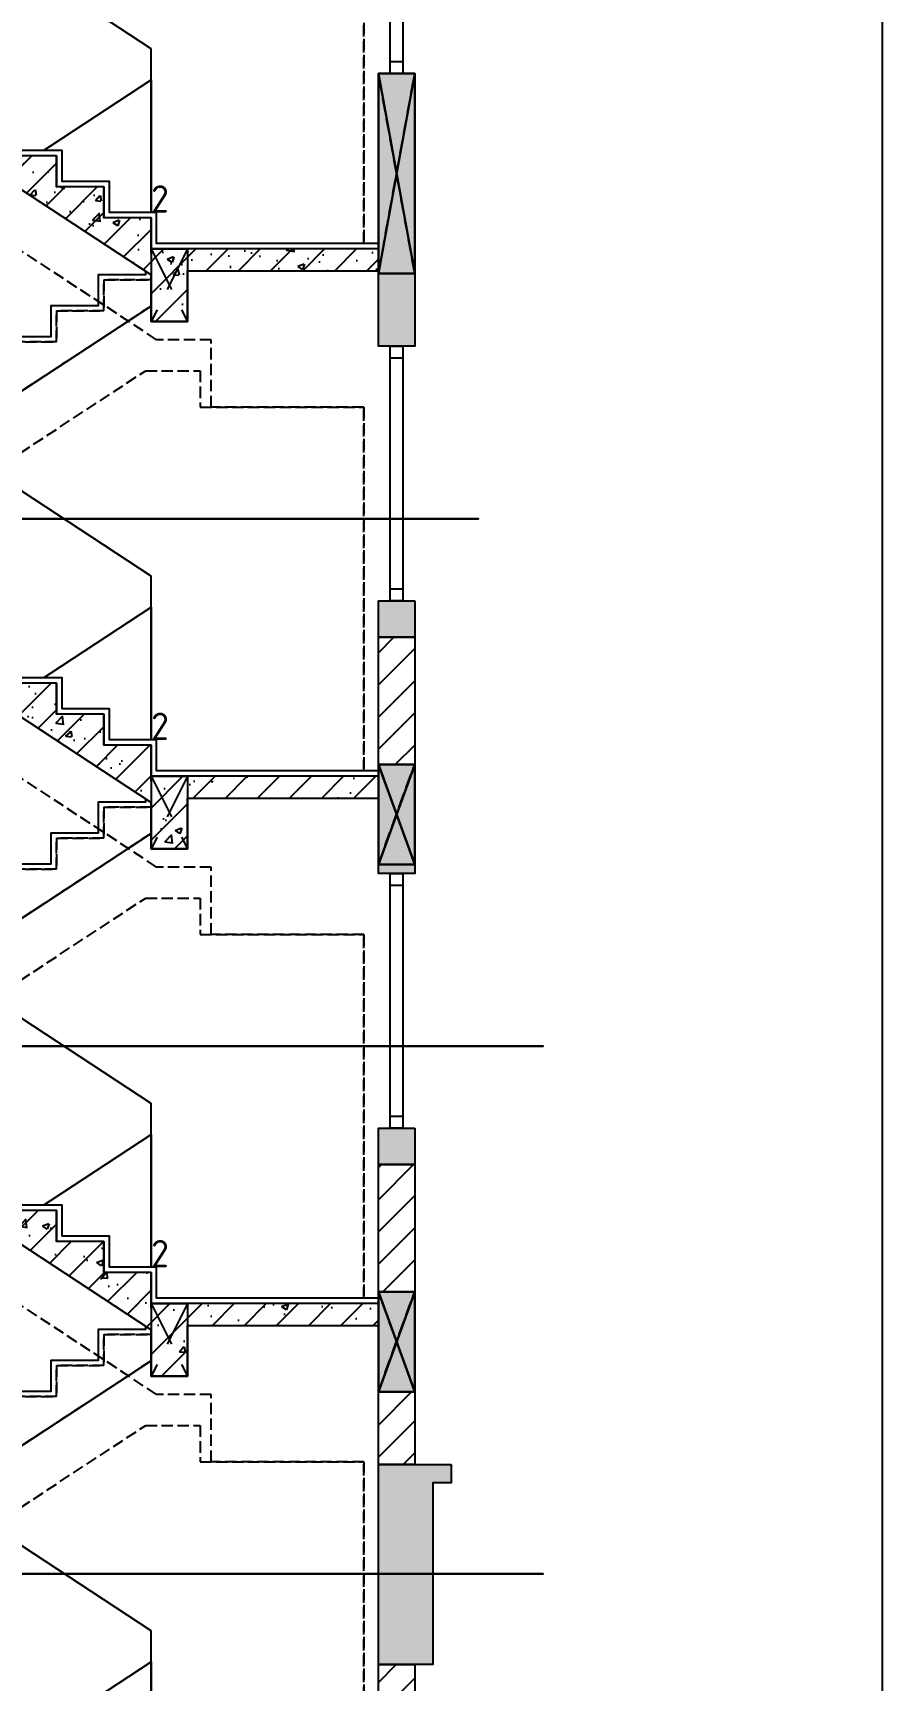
# Model space of a CAD drawing. Header units: millimetres. Extents: x -714894 to -19295, y 3400 to 234118.
# Drawn here: x -426319 to -421647, y 109058 to 118116 of the extents above; entities that cross this region are included whole.
import ezdxf

# ---------------------------------------------------------------- set-up
doc = ezdxf.new("R2010")
doc.units = ezdxf.units.MM
doc.header["$LTSCALE"] = 500
for name, pattern in [('DASH', [0.35, 0.25, -0.1]), ('DASHED', [0.75, 0.5, -0.25]), ('HIDDEN', [0.375, 0.25, -0.125])]:
    doc.linetypes.add(name, pattern=pattern)
for name, color, linetype in [('A_WALL_HACH', 251, 'Continuous'), ('AD-LEVL-HIGH', 61, 'Continuous'), ('AE-ABOV', 154, 'HIDDEN'), ('AE-ELEV-4-RAIL', 251, 'Continuous'), ('AE-FLOR', 151, 'Continuous'), ('AE-FNSH', 11, 'Continuous'), ('AE-STRU-HACH', 40, 'Continuous'), ('AE-WALL', 255, 'Continuous'), ('AE-WALL-HACH', 15, 'Continuous'), ('AE-WIND', 11, 'Continuous'), ('C-SHET-SHET', 144, 'Continuous'), ('C-XREF-INT', 7, 'Continuous'), ('S_BEAM', 4, 'DASHED')]:
    doc.layers.add(name, color=color, linetype=linetype)
doc.layers.add('DEFPOINTS-1', color=251, linetype='Continuous', plot=False)
doc.layers.add('DEFPOINTS-2', color=7, linetype='DASH', plot=False)
doc.styles.add('TH-STYLE3', font='tssdeng.shx', dxfattribs={"width": 0.65, "bigfont": 'tssdchn.shx'})
pattern_1 = [(45, (0, 0), (-88.3883, 88.3883), []), (50, (0, 0), (358.63, -31.376), [37.5, -412.5]), (355, (0, 0), (-69.376, 376.096), [30, -330]), (100.451, (29.9, -2.6), (289.255, 344.72), [31.87, -350.57]), (46.184, (0, 100), (533.62, -82.76), [56.25, -618.75]), (96.636, (44.47, 93.1), (467.33, 487.06), [47.805, -525.856]), (351.184, (0, 100), (467.33, 487.06), [45, -495]), (21, (50, 75), (298.454, -201.31), [37.5, -412.5]), (326, (50, 75), (121.658, 362.575), [30, -330]), (71.451, (74.87, 58.22), (420.11, 161.265), [31.87, -350.57]), (37.5, (0, 0), (6.08, 166.447), [0, -326, 0, -335, 0, -331.25]), (7.5, (0, 0), (131.535, 197.206), [0, -191, 0, -318.5, 0, -126.25]), (327.5, (-111.5, 0), (266.911, -11.2774), [0, -125, 0, -390, 0, -517.5]), (317.5, (-161.5, 0), (291.593, 50.052), [0, -162.5, 0, -259, 0, -367.5])]
pattern_2 = [(45.0573, (-0.09, 89.76), (-88.4767, 88.29995), [])]
pattern_3 = [(45.0573, (0, 0), (-88.4767, 88.2999), []), (50.0573, (0, 0), (358.6613, -31.0174), [37.5, -412.5]), (355.0573, (0, 0), (-69.7517, 376.0265), [30, -330]), (100.5087, (29.9, -2.6), (288.91, 345.009), [31.87, -350.571]), (46.2415, (-0.1, 100), (533.703, -82.226), [56.25, -618.75]), (96.6929, (44.4, 93.15), (466.844, 487.526), [47.805, -525.8565]), (351.2415, (-0.1, 100), (466.844, 487.526), [45, -495]), (21.0573, (49.92, 75.05), (298.6547, -201.011), [37.5, -412.5]), (326.0573, (49.92, 75.05), (121.295, 362.6965), [30, -330]), (71.5087, (74.8, 58.3), (419.95, 161.6853), [31.87, -350.571]), (37.5573, (0, 0), (5.9135, 166.4529), [0, -326, 0, -335, 0, -331.25]), (7.5573, (0, 0), (131.3375, 197.3373), [0, -191, 0, -318.5, 0, -126.25]), (327.5573, (-111.5, -0.11), (266.92236, -11.0105), [0, -125, 0, -390, 0, -517.5]), (317.5573, (-161.5, -0.16), (291.5429, 50.344), [0, -162.5, 0, -259, 0, -367.5])]

# ---------------------------------------------------------------- blocks, each defined once
blk = doc.blocks.new('13F_200805183930804793')
at = {"layer": 'AE-ELEV-4-RAIL', "linetype": 'Continuous', "ltscale": 0.5}
for points in [[(1560, 1705.9), (1560, 2605.9), (-260, 3800), (-260, 2900)], [(-520, 170.6), (-520, 1070.6), (1560, 2435.3), (1560, 1535.3)]]:
    blk.add_lwpolyline(points, dxfattribs=at)
at = {"layer": 'AE-FLOR', "color": 154, "linetype": 'Continuous', "ltscale": 0.5}
for points in [[(-1990, -30), (-1990, 0), (-550, 0), (-550, 170.6), (-290, 170.6), (-290, 341.2), (-30, 341.2), (-30, 511.8), (230, 511.8), (230, 682.4), (490, 682.4), (490, 852.9), (750, 852.9), (750, 1023.5), (1010, 1023.5), (1010, 1194.1), (1270, 1194.1), (1270, 1364.7), (1530, 1364.7), (1530, 1535.3), (2810, 1535.3), (2810, 1505.3)], [(2810, 1505.3), (2810, 1385.3), (1760, 1385.3), (1760, 1105.3), (1560, 1105.3), (1560, 1191.2), (-484.1, -150), (-520, -150), (-520, -430), (-720, -430), (-720, -150), (-1990, -150), (-1990, -30)]]:
    blk.add_lwpolyline(points, dxfattribs=at)
at = {"layer": 'AE-FLOR', "linetype": 'DASH', "ltscale": 0.5}
blk.add_lwpolyline([(750, 1023.5), (1010, 1023.5), (1010, 1194.1), (1270, 1194.1), (1270, 1364.7), (1530, 1364.7), (1530, 1535.3), (2810, 1535.3), (2810, 1505.3), (1560, 1505.3), (1560, 1334.7), (1300, 1334.7), (1300, 1164.1), (1040, 1164.1), (1040, 993.5), (780, 993.5)], dxfattribs=at)
at = {"layer": 'AE-FLOR', "color": 154, "linetype": 'DASH', "ltscale": 0.5}
for points in [[(2810, 1505.3), (2810, 1385.3), (1760, 1385.3), (1760, 1105.3), (1560, 1105.3), (1560, 1191.2), (-484.1, -150)], [(780, 993.5), (1040, 993.5), (1040, 1164.1), (1300, 1164.1), (1300, 1334.7), (1560, 1334.7), (1560, 1505.3), (2810, 1505.3)]]:
    blk.add_lwpolyline(points, dxfattribs=at)
at = {"layer": 'DEFPOINTS-2', "linetype": 'DASH', "ltscale": 0.5}
for points in [[(2730, 3535.3), (2730, 1535.3)], [(2730, 1535.3), (2730, 3535.3)]]:
    blk.add_lwpolyline(points, dxfattribs=at)
at = {"layer": 'DEFPOINTS-1', "transparency": 33554531, "style": 'TH-STYLE3'}
blk.add_text('2', height=150, dxfattribs=at).set_placement((1560, 1705.3))
blk.add_wipeout([(2810, 1505.3), (2810, 1535.3), (1590, 1535.3), (1590, 1705.9), (1330, 1705.9), (1330, 1876.5), (1070, 1876.5), (1070, 2047.1), (810, 2047.1), (810, 2217.6), (550, 2217.6), (550, 2388.2), (290, 2388.2), (290, 2558.8), (30, 2558.8), (30, 2729.4), (-230, 2729.4), (-230, 2900), (-1990, 2900), (-1990, 2870), (-260, 2870), (-260, 2699.4), (0, 2699.4), (0, 2528.8), (260, 2528.8), (260, 2358.2), (520, 2358.2), (520, 2187.6), (780, 2187.6), (780, 2017.1), (1040, 2017.1), (1040, 1846.5), (1300, 1846.5), (1300, 1675.9), (1560, 1675.9), (1560, 1505.3)]).dxf.layer = 'AE-FNSH'
at = {"layer": 'AE-FNSH', "linetype": 'Continuous', "ltscale": 0.5}
for points in [[(2810, 1505.3), (2810, 1535.3), (1590, 1535.3), (1590, 1705.9), (1330, 1705.9), (1330, 1876.5), (1070, 1876.5), (1070, 2047.1), (810, 2047.1)], [(780, 2017.1), (1040, 2017.1), (1040, 1846.5), (1300, 1846.5), (1300, 1675.9), (1560, 1675.9), (1560, 1505.3), (2810, 1505.3)]]:
    blk.add_lwpolyline(points, dxfattribs=at)
blk.add_wipeout([(-1990, 2870), (-1990, 2750), (-720, 2750), (-720, 2470), (-520, 2470), (-520, 2726.5), (1560, 1361.8), (1560, 1105.3), (1760, 1105.3), (1760, 1385.3), (2810, 1385.3), (2810, 1505.3), (1560, 1505.3), (1560, 1675.9), (1300, 1675.9), (1300, 1846.5), (1040, 1846.5), (1040, 2017.1), (780, 2017.1), (780, 2187.6), (520, 2187.6), (520, 2358.2), (260, 2358.2), (260, 2528.8), (0, 2528.8), (0, 2699.4), (-260, 2699.4), (-260, 2870)]).dxf.layer = 'AE-WALL'
at = {"layer": 'A_WALL_HACH'}
h = blk.add_hatch(dxfattribs=at)
h.set_pattern_fill('钢筋混凝土', color=30, scale=50, style=0)
h.set_pattern_definition(pattern_1)
h.paths.add_polyline_path([(-1990, 2870), (-1990, 2750), (-720, 2750), (-720, 2470), (-520, 2470), (-520, 2726.5), (1560, 1361.8), (1560, 1105.3), (1760, 1105.3), (1760, 1385.3), (2810, 1385.3), (2810, 1505.3), (1560, 1505.3), (1560, 1675.9), (1300, 1675.9), (1300, 1846.5), (1040, 1846.5), (1040, 2017.1), (780, 2017.1), (780, 2187.6), (520, 2187.6), (520, 2358.2), (260, 2358.2), (260, 2528.8), (0, 2528.8), (0, 2699.4), (-260, 2699.4), (-260, 2870)], flags=0)
at = {"layer": 'AE-WALL', "linetype": 'Continuous', "ltscale": 0.5}
blk.add_lwpolyline([(-520, 2726.5), (1560, 1361.8), (1560, 1105.3), (1760, 1105.3), (1760, 1385.3), (2810, 1385.3), (2810, 1505.3), (1560, 1505.3), (1560, 1675.9), (1300, 1675.9), (1300, 1846.5), (1040, 1846.5), (1040, 2017.1), (780, 2017.1)], dxfattribs=at)
at = {"layer": 'S_BEAM', "color": 4, "linetype": 'DASHED'}
for points in [[(1760, 1505.3), (1760, 1105.3), (1560, 1105.3), (1560, 1505.3), (1760, 1505.3), (1560, 1105.3), (1560, 1505.3), (1760, 1105.3), (1760, 1505.3), (1760, 1105.3), (1560, 1105.3), (1560, 1505.3), (1760, 1505.3), (1560, 1105.3), (1560, 1505.3), (1760, 1105.3), (1760, 1505.3), (1760, 1105.3), (1760, 1505.3), (1760, 1105.3)], [(1560, 1505.3), (1560, 1105.3), (1760, 1105.3), (1760, 1505.3), (1560, 1505.3), (1760, 1105.3), (1760, 1505.3), (1560, 1105.3), (1560, 1505.3), (1560, 1105.3), (1760, 1105.3), (1760, 1505.3), (1560, 1505.3), (1760, 1105.3), (1760, 1505.3), (1560, 1105.3), (1560, 1505.3), (1560, 1105.3), (1560, 1505.3), (1560, 1105.3)], [(1560, 1505.3), (1560, 1105.3), (1760, 1105.3), (1760, 1505.3), (1560, 1505.3), (1760, 1105.3), (1760, 1505.3), (1560, 1105.3), (1560, 1505.3), (1560, 1105.3), (1760, 1105.3), (1760, 1505.3), (1560, 1505.3), (1760, 1105.3), (1760, 1505.3), (1560, 1105.3), (1560, 1505.3), (1560, 1105.3), (1560, 1505.3), (1560, 1105.3)]]:
    blk.add_lwpolyline(points, dxfattribs=at)
blk = doc.blocks.new('12F_200805183930906843')
at = {"layer": 'AE-ABOV', "color": 11, "linetype": 'DASH', "ltscale": 0.5}
blk.add_lwpolyline([(2730, 3535.3), (1890, 3535.3), (1890, 3905.9), (1590, 3905.9), (-230, 5100), (-530, 5100), (-530, 4900), (-1430, 4900)], dxfattribs=at)
at = {"layer": 'AE-ABOV', "linetype": 'DASH', "ltscale": 0.5}
blk.add_lwpolyline([(-1690, 2000), (-850, 2000), (-850, 2370.6), (-550, 2370.6), (1530, 3735.3), (1830, 3735.3), (1830, 3535.3), (2730, 3535.3)], dxfattribs=at)
at = {"layer": 'AE-ELEV-4-RAIL', "linetype": 'Continuous', "ltscale": 0.5}
for points in [[(1560, 1705.9), (1560, 2605.9), (-260, 3800), (-260, 2900)], [(-520, 170.6), (-520, 1070.6), (1560, 2435.3), (1560, 1535.3)]]:
    blk.add_lwpolyline(points, dxfattribs=at)
at = {"layer": 'AE-FLOR', "color": 154, "linetype": 'Continuous', "ltscale": 0.5}
for points in [[(-1990, -30), (-1990, 0), (-550, 0), (-550, 170.6), (-290, 170.6), (-290, 341.2), (-30, 341.2), (-30, 511.8), (230, 511.8), (230, 682.4), (490, 682.4), (490, 852.9), (750, 852.9), (750, 1023.5), (1010, 1023.5), (1010, 1194.1), (1270, 1194.1), (1270, 1364.7), (1530, 1364.7), (1530, 1535.3), (2810, 1535.3), (2810, 1505.3)], [(2810, 1505.3), (2810, 1385.3), (1760, 1385.3), (1760, 1105.3), (1560, 1105.3), (1560, 1191.2), (-484.1, -150), (-520, -150), (-520, -430), (-720, -430), (-720, -150), (-1990, -150), (-1990, -30)]]:
    blk.add_lwpolyline(points, dxfattribs=at)
at = {"layer": 'AE-FLOR', "linetype": 'DASH', "ltscale": 0.5}
blk.add_lwpolyline([(750, 1023.5), (1010, 1023.5), (1010, 1194.1), (1270, 1194.1), (1270, 1364.7), (1530, 1364.7), (1530, 1535.3), (2810, 1535.3), (2810, 1505.3), (1560, 1505.3), (1560, 1334.7), (1300, 1334.7), (1300, 1164.1), (1040, 1164.1), (1040, 993.5), (780, 993.5)], dxfattribs=at)
at = {"layer": 'AE-FLOR', "color": 154, "linetype": 'DASH', "ltscale": 0.5}
for points in [[(2810, 1505.3), (2810, 1385.3), (1760, 1385.3), (1760, 1105.3), (1560, 1105.3), (1560, 1191.2), (-484.1, -150)], [(780, 993.5), (1040, 993.5), (1040, 1164.1), (1300, 1164.1), (1300, 1334.7), (1560, 1334.7), (1560, 1505.3), (2810, 1505.3)]]:
    blk.add_lwpolyline(points, dxfattribs=at)
at = {"layer": 'DEFPOINTS-2', "linetype": 'DASH', "ltscale": 0.5}
for points in [[(2730, 3535.3), (2730, 1535.3)], [(2730, 1535.3), (2730, 3535.3)]]:
    blk.add_lwpolyline(points, dxfattribs=at)
at = {"layer": 'DEFPOINTS-1', "transparency": 33554531, "style": 'TH-STYLE3'}
blk.add_text('2', height=150, dxfattribs=at).set_placement((1560, 1705.3))
blk.add_wipeout([(2810, 1505.3), (2810, 1535.3), (1590, 1535.3), (1590, 1705.9), (1330, 1705.9), (1330, 1876.5), (1070, 1876.5), (1070, 2047.1), (810, 2047.1), (810, 2217.6), (550, 2217.6), (550, 2388.2), (290, 2388.2), (290, 2558.8), (30, 2558.8), (30, 2729.4), (-230, 2729.4), (-230, 2900), (-1990, 2900), (-1990, 2870), (-260, 2870), (-260, 2699.4), (0, 2699.4), (0, 2528.8), (260, 2528.8), (260, 2358.2), (520, 2358.2), (520, 2187.6), (780, 2187.6), (780, 2017.1), (1040, 2017.1), (1040, 1846.5), (1300, 1846.5), (1300, 1675.9), (1560, 1675.9), (1560, 1505.3)]).dxf.layer = 'AE-FNSH'
at = {"layer": 'AE-FNSH', "linetype": 'Continuous', "ltscale": 0.5}
for points in [[(2810, 1505.3), (2810, 1535.3), (1590, 1535.3), (1590, 1705.9), (1330, 1705.9), (1330, 1876.5), (1070, 1876.5), (1070, 2047.1), (810, 2047.1)], [(780, 2017.1), (1040, 2017.1), (1040, 1846.5), (1300, 1846.5), (1300, 1675.9), (1560, 1675.9), (1560, 1505.3), (2810, 1505.3)]]:
    blk.add_lwpolyline(points, dxfattribs=at)
blk.add_wipeout([(-1990, 2870), (-1990, 2750), (-720, 2750), (-720, 2470), (-520, 2470), (-520, 2726.5), (1560, 1361.8), (1560, 1105.3), (1760, 1105.3), (1760, 1385.3), (2810, 1385.3), (2810, 1505.3), (1560, 1505.3), (1560, 1675.9), (1300, 1675.9), (1300, 1846.5), (1040, 1846.5), (1040, 2017.1), (780, 2017.1), (780, 2187.6), (520, 2187.6), (520, 2358.2), (260, 2358.2), (260, 2528.8), (0, 2528.8), (0, 2699.4), (-260, 2699.4), (-260, 2870)]).dxf.layer = 'AE-WALL'
at = {"layer": 'A_WALL_HACH'}
h = blk.add_hatch(dxfattribs=at)
h.set_pattern_fill('钢筋混凝土', color=30, scale=50, style=0)
h.set_pattern_definition(pattern_1)
h.paths.add_polyline_path([(-1990, 2870), (-1990, 2750), (-720, 2750), (-720, 2470), (-520, 2470), (-520, 2726.5), (1560, 1361.8), (1560, 1105.3), (1760, 1105.3), (1760, 1385.3), (2810, 1385.3), (2810, 1505.3), (1560, 1505.3), (1560, 1675.9), (1300, 1675.9), (1300, 1846.5), (1040, 1846.5), (1040, 2017.1), (780, 2017.1), (780, 2187.6), (520, 2187.6), (520, 2358.2), (260, 2358.2), (260, 2528.8), (0, 2528.8), (0, 2699.4), (-260, 2699.4), (-260, 2870)], flags=0)
at = {"layer": 'AE-WALL', "linetype": 'Continuous', "ltscale": 0.5}
blk.add_lwpolyline([(-520, 2726.5), (1560, 1361.8), (1560, 1105.3), (1760, 1105.3), (1760, 1385.3), (2810, 1385.3), (2810, 1505.3), (1560, 1505.3), (1560, 1675.9), (1300, 1675.9), (1300, 1846.5), (1040, 1846.5), (1040, 2017.1), (780, 2017.1)], dxfattribs=at)
at = {"layer": 'S_BEAM', "color": 4, "linetype": 'DASHED'}
for points in [[(1760, 1505.3), (1760, 1105.3), (1560, 1105.3), (1560, 1505.3), (1760, 1505.3), (1560, 1105.3), (1560, 1505.3), (1760, 1105.3), (1760, 1505.3), (1760, 1105.3), (1560, 1105.3), (1560, 1505.3), (1760, 1505.3), (1560, 1105.3), (1560, 1505.3), (1760, 1105.3), (1760, 1505.3), (1760, 1105.3), (1760, 1505.3), (1760, 1105.3)], [(1560, 1505.3), (1560, 1105.3), (1760, 1105.3), (1760, 1505.3), (1560, 1505.3), (1760, 1105.3), (1760, 1505.3), (1560, 1105.3), (1560, 1505.3), (1560, 1105.3), (1760, 1105.3), (1760, 1505.3), (1560, 1505.3), (1760, 1105.3), (1760, 1505.3), (1560, 1105.3), (1560, 1505.3), (1560, 1105.3), (1560, 1505.3), (1560, 1105.3)], [(1560, 1505.3), (1560, 1105.3), (1760, 1105.3), (1760, 1505.3), (1560, 1505.3), (1760, 1105.3), (1760, 1505.3), (1560, 1105.3), (1560, 1505.3), (1560, 1105.3), (1760, 1105.3), (1760, 1505.3), (1560, 1505.3), (1760, 1105.3), (1760, 1505.3), (1560, 1105.3), (1560, 1505.3), (1560, 1105.3), (1560, 1505.3), (1560, 1105.3)]]:
    blk.add_lwpolyline(points, dxfattribs=at)
blk = doc.blocks.new('3F_200910115521884283')
at = {"layer": 'AE-ABOV', "color": 11, "linetype": 'DASH', "ltscale": 0.5}
blk.add_lwpolyline([(2730, 3535.3), (1890, 3535.3), (1890, 3905.9), (1590, 3905.9), (-230, 5100), (-530, 5100), (-530, 4900), (-1430, 4900)], dxfattribs=at)
at = {"layer": 'AE-ABOV', "linetype": 'DASH', "ltscale": 0.5}
blk.add_lwpolyline([(-1690, 2000), (-850, 2000), (-850, 2370.6), (-550, 2370.6), (1530, 3735.3), (1830, 3735.3), (1830, 3535.3), (2730, 3535.3)], dxfattribs=at)
at = {"layer": 'AE-ELEV-4-RAIL', "linetype": 'Continuous', "ltscale": 0.5}
for points in [[(1560, 1705.9), (1560, 2605.9), (-260, 3800), (-260, 2900)], [(-520, 170.6), (-520, 1070.6), (1560, 2435.3), (1560, 1535.3)]]:
    blk.add_lwpolyline(points, dxfattribs=at)
at = {"layer": 'DEFPOINTS-2', "linetype": 'DASH', "ltscale": 0.5}
for points in [[(2730, 3535.3), (2730, 1535.3)], [(2730, 1535.3), (2730, 3535.3)]]:
    blk.add_lwpolyline(points, dxfattribs=at)
blk.add_wipeout([(2810, 1505.3), (2810, 1535.3), (1590, 1535.3), (1590, 1705.9), (1330, 1705.9), (1330, 1876.5), (1070, 1876.5), (1070, 2047.1), (810, 2047.1), (810, 2217.6), (550, 2217.6), (550, 2388.2), (290, 2388.2), (290, 2558.8), (30, 2558.8), (30, 2729.4), (-230, 2729.4), (-230, 2900), (-1990, 2900), (-1990, 2870), (-260, 2870), (-260, 2699.4), (0, 2699.4), (0, 2528.8), (260, 2528.8), (260, 2358.2), (520, 2358.2), (520, 2187.6), (780, 2187.6), (780, 2017.1), (1040, 2017.1), (1040, 1846.5), (1300, 1846.5), (1300, 1675.9), (1560, 1675.9), (1560, 1505.3)]).dxf.layer = 'AE-FNSH'
blk.add_wipeout([(-1990, 2870), (-1990, 2750), (-720, 2750), (-720, 2470), (-520, 2470), (-520, 2726.5), (1560, 1361.8), (1560, 1105.3), (1760, 1105.3), (1760, 1385.3), (2810, 1385.3), (2810, 1505.3), (1560, 1505.3), (1560, 1675.9), (1300, 1675.9), (1300, 1846.5), (1040, 1846.5), (1040, 2017.1), (780, 2017.1), (780, 2187.6), (520, 2187.6), (520, 2358.2), (260, 2358.2), (260, 2528.8), (0, 2528.8), (0, 2699.4), (-260, 2699.4), (-260, 2870)]).dxf.layer = 'AE-WALL'
blk = doc.blocks.new('4F_200910115835583043')
at = {"layer": 'AE-ABOV', "color": 11, "linetype": 'DASH', "ltscale": 0.5}
blk.add_lwpolyline([(2730, 3535.3), (1890, 3535.3), (1890, 3905.9), (1590, 3905.9), (-230, 5100), (-530, 5100), (-530, 4900), (-1430, 4900)], dxfattribs=at)
at = {"layer": 'AE-ABOV', "linetype": 'DASH', "ltscale": 0.5}
blk.add_lwpolyline([(-1690, 2000), (-850, 2000), (-850, 2370.6), (-550, 2370.6), (1530, 3735.3), (1830, 3735.3), (1830, 3535.3), (2730, 3535.3)], dxfattribs=at)
at = {"layer": 'AE-ELEV-4-RAIL', "linetype": 'Continuous', "ltscale": 0.5}
for points in [[(1560, 1705.9), (1560, 2605.9), (-260, 3800), (-260, 2900)], [(-520, 170.6), (-520, 1070.6), (1560, 2435.3), (1560, 1535.3)]]:
    blk.add_lwpolyline(points, dxfattribs=at)
at = {"layer": 'AE-FLOR', "color": 154, "linetype": 'Continuous', "ltscale": 0.5}
for points in [[(-1990, -30), (-1990, 0), (-550, 0), (-550, 170.6), (-290, 170.6), (-290, 341.2), (-30, 341.2), (-30, 511.8), (230, 511.8), (230, 682.4), (490, 682.4), (490, 852.9), (750, 852.9), (750, 1023.5), (1010, 1023.5), (1010, 1194.1), (1270, 1194.1), (1270, 1364.7), (1530, 1364.7), (1530, 1535.3), (2810, 1535.3), (2810, 1505.3)], [(2810, 1505.3), (2810, 1385.3), (1760, 1385.3), (1760, 1105.3), (1560, 1105.3), (1560, 1191.2), (-484.1, -150), (-520, -150), (-520, -430), (-720, -430), (-720, -150), (-1990, -150), (-1990, -30)]]:
    blk.add_lwpolyline(points, dxfattribs=at)
at = {"layer": 'AE-FLOR', "linetype": 'DASH', "ltscale": 0.5}
blk.add_lwpolyline([(750, 1023.5), (1010, 1023.5), (1010, 1194.1), (1270, 1194.1), (1270, 1364.7), (1530, 1364.7), (1530, 1535.3), (2810, 1535.3), (2810, 1505.3), (1560, 1505.3), (1560, 1334.7), (1300, 1334.7), (1300, 1164.1), (1040, 1164.1), (1040, 993.5), (780, 993.5)], dxfattribs=at)
at = {"layer": 'AE-FLOR', "color": 154, "linetype": 'DASH', "ltscale": 0.5}
for points in [[(2810, 1505.3), (2810, 1385.3), (1760, 1385.3), (1760, 1105.3), (1560, 1105.3), (1560, 1191.2), (-484.1, -150)], [(780, 993.5), (1040, 993.5), (1040, 1164.1), (1300, 1164.1), (1300, 1334.7), (1560, 1334.7), (1560, 1505.3), (2810, 1505.3)]]:
    blk.add_lwpolyline(points, dxfattribs=at)
at = {"layer": 'DEFPOINTS-2', "linetype": 'DASH', "ltscale": 0.5}
for points in [[(2730, 3535.3), (2730, 1535.3)], [(2730, 1535.3), (2730, 3535.3)]]:
    blk.add_lwpolyline(points, dxfattribs=at)
at = {"layer": 'DEFPOINTS-1', "transparency": 33554531, "style": 'TH-STYLE3'}
blk.add_text('2', height=150, dxfattribs=at).set_placement((1560, 1705.3))
blk.add_wipeout([(2810, 1505.3), (2810, 1535.3), (1590, 1535.3), (1590, 1705.9), (1330, 1705.9), (1330, 1876.5), (1070, 1876.5), (1070, 2047.1), (810, 2047.1), (810, 2217.6), (550, 2217.6), (550, 2388.2), (290, 2388.2), (290, 2558.8), (30, 2558.8), (30, 2729.4), (-230, 2729.4), (-230, 2900), (-1990, 2900), (-1990, 2870), (-260, 2870), (-260, 2699.4), (0, 2699.4), (0, 2528.8), (260, 2528.8), (260, 2358.2), (520, 2358.2), (520, 2187.6), (780, 2187.6), (780, 2017.1), (1040, 2017.1), (1040, 1846.5), (1300, 1846.5), (1300, 1675.9), (1560, 1675.9), (1560, 1505.3)]).dxf.layer = 'AE-FNSH'
at = {"layer": 'AE-FNSH', "linetype": 'Continuous', "ltscale": 0.5}
for points in [[(2810, 1505.3), (2810, 1535.3), (1590, 1535.3), (1590, 1705.9), (1330, 1705.9), (1330, 1876.5), (1070, 1876.5), (1070, 2047.1), (810, 2047.1)], [(780, 2017.1), (1040, 2017.1), (1040, 1846.5), (1300, 1846.5), (1300, 1675.9), (1560, 1675.9), (1560, 1505.3), (2810, 1505.3)]]:
    blk.add_lwpolyline(points, dxfattribs=at)
blk.add_wipeout([(-1990, 2870), (-1990, 2750), (-720, 2750), (-720, 2470), (-520, 2470), (-520, 2726.5), (1560, 1361.8), (1560, 1105.3), (1760, 1105.3), (1760, 1385.3), (2810, 1385.3), (2810, 1505.3), (1560, 1505.3), (1560, 1675.9), (1300, 1675.9), (1300, 1846.5), (1040, 1846.5), (1040, 2017.1), (780, 2017.1), (780, 2187.6), (520, 2187.6), (520, 2358.2), (260, 2358.2), (260, 2528.8), (0, 2528.8), (0, 2699.4), (-260, 2699.4), (-260, 2870)]).dxf.layer = 'AE-WALL'
at = {"layer": 'A_WALL_HACH'}
h = blk.add_hatch(dxfattribs=at)
h.set_pattern_fill('钢筋混凝土', color=30, scale=50, style=0)
h.set_pattern_definition(pattern_1)
h.paths.add_polyline_path([(-1990, 2870), (-1990, 2750), (-720, 2750), (-720, 2470), (-520, 2470), (-520, 2726.5), (1560, 1361.8), (1560, 1105.3), (1760, 1105.3), (1760, 1385.3), (2810, 1385.3), (2810, 1505.3), (1560, 1505.3), (1560, 1675.9), (1300, 1675.9), (1300, 1846.5), (1040, 1846.5), (1040, 2017.1), (780, 2017.1), (780, 2187.6), (520, 2187.6), (520, 2358.2), (260, 2358.2), (260, 2528.8), (0, 2528.8), (0, 2699.4), (-260, 2699.4), (-260, 2870)], flags=0)
at = {"layer": 'AE-WALL', "linetype": 'Continuous', "ltscale": 0.5}
blk.add_lwpolyline([(-520, 2726.5), (1560, 1361.8), (1560, 1105.3), (1760, 1105.3), (1760, 1385.3), (2810, 1385.3), (2810, 1505.3), (1560, 1505.3), (1560, 1675.9), (1300, 1675.9), (1300, 1846.5), (1040, 1846.5), (1040, 2017.1), (780, 2017.1)], dxfattribs=at)
at = {"layer": 'S_BEAM', "color": 4, "linetype": 'DASHED'}
for points in [[(1760, 1505.3), (1760, 1105.3), (1560, 1105.3), (1560, 1505.3), (1760, 1505.3), (1560, 1105.3), (1560, 1505.3), (1760, 1105.3), (1760, 1505.3), (1760, 1105.3), (1560, 1105.3), (1560, 1505.3), (1760, 1505.3), (1560, 1105.3), (1560, 1505.3), (1760, 1105.3), (1760, 1505.3), (1760, 1105.3), (1760, 1505.3), (1760, 1105.3)], [(1560, 1505.3), (1560, 1105.3), (1760, 1105.3), (1760, 1505.3), (1560, 1505.3), (1760, 1105.3), (1760, 1505.3), (1560, 1105.3), (1560, 1505.3), (1560, 1105.3), (1760, 1105.3), (1760, 1505.3), (1560, 1505.3), (1760, 1105.3), (1760, 1505.3), (1560, 1105.3), (1560, 1505.3), (1560, 1105.3), (1560, 1505.3), (1560, 1105.3)], [(1560, 1505.3), (1560, 1105.3), (1760, 1105.3), (1760, 1505.3), (1560, 1505.3), (1760, 1105.3), (1760, 1505.3), (1560, 1105.3), (1560, 1505.3), (1560, 1105.3), (1760, 1105.3), (1760, 1505.3), (1560, 1505.3), (1760, 1105.3), (1760, 1505.3), (1560, 1105.3), (1560, 1505.3), (1560, 1105.3), (1560, 1505.3), (1560, 1105.3)]]:
    blk.add_lwpolyline(points, dxfattribs=at)
blk = doc.blocks.new('克隆_1号楼楼梯_200805183930801002')
at = {"layer": 'C-XREF-INT'}
for name, p in [('13F_200805183930804793', (0, 19330)), ('3F_200910115521884283', (0, 10630))]:
    blk.add_blockref(name, p, dxfattribs=at)
blk.add_blockref('12F_200805183930906843', (0, 16430), dxfattribs=at)
blk.add_blockref('4F_200910115835583043', (0, 13530), dxfattribs=at)
blk = doc.blocks.new('DXMX_View_SectionJoint_DEFAULT_200916171107478125')
at = {"layer": 'AE-STRU-HACH'}
h = blk.add_hatch(dxfattribs=at)
h.set_pattern_fill('钢筋混凝土', color=40, scale=50, angle=0.05729578, style=0)
h.set_pattern_definition(pattern_3)
h.paths.add_polyline_path([(8500, 16450), (8500, 27150), (8700, 27150), (8700, 26550), (13500, 26550), (13500, 27150), (13900, 27150), (13900, 27050), (13800, 27050), (13800, 26250), (13700, 26250), (13700, 26100), (13500, 26100), (13500, 26450), (8700, 26450), (8700, 16450)], flags=0)
h.paths.add_polyline_path([(13700, 24700), (13700, 24500), (13500, 24500), (13500, 24700)], flags=0)
h.paths.add_polyline_path([(13700, 23400), (13700, 23200), (13500, 23200), (13500, 23400)], flags=0)
h.paths.add_polyline_path([(13700, 21800), (13700, 20300), (13500, 20300), (13500, 21800)], flags=0)
h.paths.add_polyline_path([(13700, 18900), (13700, 18700), (13500, 18700), (13500, 18900)], flags=0)
h.paths.add_polyline_path([(13700, 18000), (13700, 17400), (13500, 17400), (13500, 18000)], flags=0)
h = blk.add_hatch(dxfattribs=at)
h.set_pattern_fill('钢筋混凝土', color=40, scale=50, angle=0.05729578, style=0)
h.set_pattern_definition(pattern_3)
h.paths.add_polyline_path([(8500, 16450), (8500, 27150), (8700, 27150), (8700, 26550), (13500, 26550), (13500, 27150), (13900, 27150), (13900, 27050), (13800, 27050), (13800, 26250), (13700, 26250), (13700, 26100), (13500, 26100), (13500, 26450), (8700, 26450), (8700, 16450)], flags=0)
h.paths.add_polyline_path([(13700, 24700), (13700, 24500), (13500, 24500), (13500, 24700)], flags=0)
h.paths.add_polyline_path([(13700, 23400), (13700, 23200), (13500, 23200), (13500, 23400)], flags=0)
h.paths.add_polyline_path([(13700, 21800), (13700, 20300), (13500, 20300), (13500, 21800)], flags=0)
h.paths.add_polyline_path([(13700, 18900), (13700, 18700), (13500, 18700), (13500, 18900)], flags=0)
h.paths.add_polyline_path([(13700, 18000), (13700, 17400), (13500, 17400), (13500, 18000)], flags=0)
h = blk.add_hatch(dxfattribs=at)
h.set_pattern_fill('钢筋混凝土', color=40, scale=50, angle=0.05729578, style=0)
h.set_pattern_definition(pattern_3)
h.paths.add_polyline_path([(8249.455, 4250), (8400, 4250), (8400, 4800), (8500, 4800), (8500, 16450), (8700, 16450), (8700, 0), (8400, 0), (8400, 4150), (8249.455, 4150)], flags=0)
h.paths.add_polyline_path([(13700, 16000), (13700, 15800), (13500, 15800), (13500, 16000)], flags=0)
h.paths.add_polyline_path([(13700, 15100), (13700, 14550), (13500, 14550), (13500, 15100)], flags=0)
h.paths.add_polyline_path([(13900, 14150), (13900, 14050), (13800, 14050), (13800, 13050), (13500, 13050), (13500, 14150)], flags=0)
h.paths.add_polyline_path([(13700, 12200), (13700, 11600), (13500, 11600), (13500, 12200)], flags=0)
h.paths.add_polyline_path([(13700, 10200), (13700, 10000), (13500, 10000), (13500, 10200)], flags=0)
h.paths.add_polyline_path([(13700, 9300), (13700, 8750), (13500, 8750), (13500, 9300)], flags=0)
h.paths.add_polyline_path([(13700, 7350), (13700, 7150), (13500, 7150), (13500, 7350)], flags=0)
h.paths.add_polyline_path([(13700, 6650), (13700, 6150), (13500, 6150), (13500, 6650)], flags=0)
h.paths.add_polyline_path([(13700, 4950), (13700, 3250), (13500, 3250), (13500, 4950)], flags=0)
h.paths.add_polyline_path([(13500, 989.2857), (13700, 989.2857), (13700, 589.2857), (13500, 589.2867)], flags=0)
h = blk.add_hatch(dxfattribs=at)
h.set_pattern_fill('钢筋混凝土', color=40, scale=50, angle=0.05729578, style=0)
h.set_pattern_definition(pattern_3)
h.paths.add_polyline_path([(8249.455, 4250), (8400, 4250), (8400, 4800), (8500, 4800), (8500, 16450), (8700, 16450), (8700, 0), (8400, 0), (8400, 4150), (8249.455, 4150)], flags=0)
h.paths.add_polyline_path([(13700, 16000), (13700, 15800), (13500, 15800), (13500, 16000)], flags=0)
h.paths.add_polyline_path([(13700, 15100), (13700, 14550), (13500, 14550), (13500, 15100)], flags=0)
h.paths.add_polyline_path([(13900, 14150), (13900, 14050), (13800, 14050), (13800, 13050), (13500, 13050), (13500, 14150)], flags=0)
h.paths.add_polyline_path([(13700, 12200), (13700, 11600), (13500, 11600), (13500, 12200)], flags=0)
h.paths.add_polyline_path([(13700, 10200), (13700, 10000), (13500, 10000), (13500, 10200)], flags=0)
h.paths.add_polyline_path([(13700, 9300), (13700, 8750), (13500, 8750), (13500, 9300)], flags=0)
h.paths.add_polyline_path([(13700, 7350), (13700, 7150), (13500, 7150), (13500, 7350)], flags=0)
h.paths.add_polyline_path([(13700, 6650), (13700, 6150), (13500, 6150), (13500, 6650)], flags=0)
h.paths.add_polyline_path([(13700, 4950), (13700, 3250), (13500, 3250), (13500, 4950)], flags=0)
h.paths.add_polyline_path([(13500, 989.2857), (13700, 989.2857), (13700, 589.2857), (13500, 589.2867)], flags=0)
at = {"layer": 'AE-WALL-HACH'}
h = blk.add_hatch(dxfattribs=at)
h.set_pattern_fill('普通砖', color=15, scale=50, angle=0.05729578, style=0)
h.set_pattern_definition(pattern_2)
h.paths.add_polyline_path([(13700, 24500), (13700, 23400), (13500, 23400), (13500, 24500)], flags=0)
h.paths.add_polyline_path([(13700, 18700), (13700, 18000), (13500, 18000), (13500, 18700)], flags=0)
h = blk.add_hatch(dxfattribs=at)
h.set_pattern_fill('普通砖', color=15, scale=50, angle=0.05729578, style=0)
h.set_pattern_definition(pattern_2)
h.paths.add_polyline_path([(13700, 24500), (13700, 23400), (13500, 23400), (13500, 24500)], flags=0)
h.paths.add_polyline_path([(13700, 18700), (13700, 18000), (13500, 18000), (13500, 18700)], flags=0)
h = blk.add_hatch(dxfattribs=at)
h.set_pattern_fill('普通砖', color=15, scale=50, angle=0.05729578, style=0)
h.set_pattern_definition(pattern_2)
h.paths.add_polyline_path([(13700, 15800), (13700, 15100), (13500, 15100), (13500, 15800)], flags=0)
h.paths.add_polyline_path([(13700, 14550), (13700, 14150), (13500, 14150), (13500, 14550)], flags=0)
h.paths.add_polyline_path([(13700, 13050), (13700, 12200), (13500, 12200), (13500, 13050)], flags=0)
h.paths.add_polyline_path([(13700, 10000), (13700, 9300), (13500, 9300), (13500, 10000)], flags=0)
h.paths.add_polyline_path([(13700, 7150), (13700, 6650), (13500, 6650), (13500, 7150)], flags=0)
h.paths.add_polyline_path([(13700, 3250), (13700, 989.2857), (13500, 989.2857), (13500, 3250)], flags=0)
h.paths.add_polyline_path([(13700, 589.2857), (13700, 0), (13500, 0), (13500, 589.2857)], flags=0)
h = blk.add_hatch(dxfattribs=at)
h.set_pattern_fill('普通砖', color=15, scale=50, angle=0.05729578, style=0)
h.set_pattern_definition(pattern_2)
h.paths.add_polyline_path([(13700, 15800), (13700, 15100), (13500, 15100), (13500, 15800)], flags=0)
h.paths.add_polyline_path([(13700, 14550), (13700, 14150), (13500, 14150), (13500, 14550)], flags=0)
h.paths.add_polyline_path([(13700, 13050), (13700, 12200), (13500, 12200), (13500, 13050)], flags=0)
h.paths.add_polyline_path([(13700, 10000), (13700, 9300), (13500, 9300), (13500, 10000)], flags=0)
h.paths.add_polyline_path([(13700, 7150), (13700, 6650), (13500, 6650), (13500, 7150)], flags=0)
h.paths.add_polyline_path([(13700, 3250), (13700, 989.2857), (13500, 989.2857), (13500, 3250)], flags=0)
h.paths.add_polyline_path([(13700, 589.2857), (13700, 0), (13500, 0), (13500, 589.2857)], flags=0)
at = {"layer": 'AD-LEVL-HIGH', "color": 1, "ltscale": 0.3}
for points in [[(8500, 19350), (14050.198, 19350), (8500, 19350), (14050.198, 19350)], [(8500, 19350), (14050.198, 19350), (8500, 19350), (14050.198, 19350)], [(8249.455, 16450), (14406, 16450), (8249.455, 16450), (14406, 16450)], [(8249.455, 16450), (14406, 16450), (8249.455, 16450), (14406, 16450)], [(8500, 16450), (14050.198, 16450), (8500, 16450), (14050.198, 16450)], [(8500, 16450), (14050.198, 16450), (8500, 16450), (14050.198, 16450)], [(8249.455, 13550), (14406, 13550), (8249.455, 13550), (14406, 13550)], [(8249.455, 13550), (14406, 13550), (8249.455, 13550), (14406, 13550)]]:
    blk.add_lwpolyline(points, dxfattribs=at)
at = {"layer": 'AE-STRU-HACH', "color": 7, "ltscale": 0.3}
for points in [[(13700, 21800), (13700, 20300), (13500, 20300), (13500, 21800), (13700, 21800)], [(13700, 21800), (13700, 20300), (13500, 20300), (13500, 21800), (13700, 21800)], [(13700, 18900), (13700, 18700), (13500, 18700), (13500, 18900), (13700, 18900)], [(13700, 18900), (13700, 18700), (13500, 18700), (13500, 18900), (13700, 18900)], [(13700, 18000), (13700, 17400), (13500, 17400), (13500, 18000), (13700, 18000)], [(13700, 18000), (13700, 17400), (13500, 17400), (13500, 18000), (13700, 18000)], [(13700, 16000), (13700, 15800), (13500, 15800), (13500, 16000), (13700, 16000)], [(13700, 16000), (13700, 15800), (13500, 15800), (13500, 16000), (13700, 16000)], [(13700, 15100), (13700, 14550), (13500, 14550), (13500, 15100), (13700, 15100)], [(13700, 15100), (13700, 14550), (13500, 14550), (13500, 15100), (13700, 15100)], [(13900, 14150), (13900, 14050), (13800, 14050), (13800, 13050), (13500, 13050), (13500, 14150), (13900, 14150)], [(13900, 14150), (13900, 14050), (13800, 14050), (13800, 13050), (13500, 13050), (13500, 14150), (13900, 14150)]]:
    blk.add_lwpolyline(points, close=True, dxfattribs=at)
at = {"layer": 'AE-WALL', "ltscale": 0.3}
for points in [[(13700, 21800), (13700, 20300), (13500, 20300), (13500, 21800), (13700, 21800)], [(13700, 18900), (13700, 18700), (13500, 18700), (13500, 18900), (13700, 18900)], [(13700, 18700), (13700, 18000), (13500, 18000), (13500, 18700), (13700, 18700)], [(13700, 18000), (13700, 17400), (13500, 17400), (13500, 18000), (13700, 18000)], [(13700, 16000), (13700, 15800), (13500, 15800), (13500, 16000), (13700, 16000)], [(13700, 15800), (13700, 15100), (13500, 15100), (13500, 15800), (13700, 15800)], [(13700, 15100), (13700, 14550), (13500, 14550), (13500, 15100), (13700, 15100)], [(13700, 14550), (13700, 14150), (13500, 14150), (13500, 14550), (13700, 14550)], [(13900, 14150), (13900, 14050), (13800, 14050), (13800, 13050), (13500, 13050), (13500, 14150), (13900, 14150)], [(13700, 13050), (13700, 12200), (13500, 12200), (13500, 13050), (13700, 13050)]]:
    blk.add_lwpolyline(points, dxfattribs=at)
at = {"layer": 'AE-WALL-HACH', "color": 7, "ltscale": 0.3}
for points in [[(13700, 18700), (13700, 18000), (13500, 18000), (13500, 18700), (13700, 18700)], [(13700, 18700), (13700, 18000), (13500, 18000), (13500, 18700), (13700, 18700)], [(13700, 15800), (13700, 15100), (13500, 15100), (13500, 15800), (13700, 15800)], [(13700, 15800), (13700, 15100), (13500, 15100), (13500, 15800), (13700, 15800)], [(13700, 14550), (13700, 14150), (13500, 14150), (13500, 14550), (13700, 14550)], [(13700, 14550), (13700, 14150), (13500, 14150), (13500, 14550), (13700, 14550)], [(13700, 13050), (13700, 12200), (13500, 12200), (13500, 13050), (13700, 13050)], [(13700, 13050), (13700, 12200), (13500, 12200), (13500, 13050), (13700, 13050)]]:
    blk.add_lwpolyline(points, close=True, dxfattribs=at)
at = {"layer": 'AE-WIND', "ltscale": 0.3}
for points in [[(13635, 23200), (13635, 21800), (13565, 21800), (13565, 23200), (13635, 23200)], [(13635, 21865.96), (13635, 21800), (13565, 21800), (13565, 21865.96), (13635, 21865.96)], [(13635, 21865.96), (13635, 21800), (13565, 21800), (13565, 21865.96), (13635, 21865.96)], [(13635, 20300), (13635, 18900), (13565, 18900), (13565, 20300), (13635, 20300)], [(13635, 20300), (13635, 20234.04), (13565, 20234.04), (13565, 20300), (13635, 20300)], [(13635, 20300), (13635, 20234.04), (13565, 20234.04), (13565, 20300), (13635, 20300)], [(13635, 18965.96), (13635, 18900), (13565, 18900), (13565, 18965.96), (13635, 18965.96)], [(13635, 18965.96), (13635, 18900), (13565, 18900), (13565, 18965.96), (13635, 18965.96)], [(13635, 17400), (13635, 16450), (13565, 16450), (13565, 17400), (13635, 17400)], [(13635, 17400), (13635, 17334.04), (13565, 17334.04), (13565, 17400), (13635, 17400)], [(13635, 17400), (13635, 17334.04), (13565, 17334.04), (13565, 17400), (13635, 17400)], [(13635, 16450), (13635, 16000), (13565, 16000), (13565, 16450), (13635, 16450)], [(13635, 16065.96), (13635, 16000), (13565, 16000), (13565, 16065.96), (13635, 16065.96)], [(13635, 16065.96), (13635, 16000), (13565, 16000), (13565, 16065.96), (13635, 16065.96)]]:
    blk.add_lwpolyline(points, dxfattribs=at)
at = {"layer": 'DEFPOINTS-1', "ltscale": 0.3}
for points in [[(13500, 21800), (13700, 21800), (13500, 21800), (13700, 21800)], [(13500, 20700), (13500, 21800), (13500, 20700), (13500, 21800)], [(13700, 20700), (13500, 21800), (13700, 20700), (13500, 21800)], [(13700, 20700), (13500, 21800), (13700, 20700), (13500, 21800)], [(13500, 20700), (13700, 21800), (13500, 20700), (13700, 21800)], [(13500, 20700), (13700, 21800), (13500, 20700), (13700, 21800)], [(13700, 20700), (13700, 21800), (13700, 20700), (13700, 21800)], [(13500, 20700), (13700, 20700), (13500, 20700), (13700, 20700)], [(13500, 18000), (13700, 18000), (13500, 18000), (13700, 18000)], [(13500, 17450), (13500, 18000), (13500, 17450), (13500, 18000)], [(13700, 17450), (13500, 18000), (13700, 17450), (13500, 18000)], [(13700, 17450), (13500, 18000), (13700, 17450), (13500, 18000)], [(13500, 17450), (13700, 18000), (13500, 17450), (13700, 18000)], [(13500, 17450), (13700, 18000), (13500, 17450), (13700, 18000)], [(13700, 17450), (13700, 18000), (13700, 17450), (13700, 18000)], [(13500, 17450), (13700, 17450), (13500, 17450), (13700, 17450)], [(13500, 15100), (13700, 15100), (13500, 15100), (13700, 15100)], [(13500, 14550), (13500, 15100), (13500, 14550), (13500, 15100)], [(13700, 14550), (13500, 15100), (13700, 14550), (13500, 15100)], [(13700, 14550), (13500, 15100), (13700, 14550), (13500, 15100)], [(13500, 14550), (13700, 15100), (13500, 14550), (13700, 15100)], [(13500, 14550), (13700, 15100), (13500, 14550), (13700, 15100)], [(13700, 14550), (13700, 15100), (13700, 14550), (13700, 15100)], [(13500, 14550), (13700, 14550), (13500, 14550), (13700, 14550)]]:
    blk.add_lwpolyline(points, dxfattribs=at)
at = {"layer": 'DEFPOINTS-2', "ltscale": 0.3}
for points in [[(13635, 23200), (13635, 21800), (13565, 21800), (13565, 23200), (13635, 23200)], [(13635, 21865.96), (13635, 21800), (13565, 21800), (13565, 21865.96), (13635, 21865.96)], [(13635, 21865.96), (13635, 21800), (13565, 21800), (13565, 21865.96), (13635, 21865.96)], [(13635, 20300), (13635, 18900), (13565, 18900), (13565, 20300), (13635, 20300)], [(13635, 20300), (13635, 20234.04), (13565, 20234.04), (13565, 20300), (13635, 20300)], [(13635, 20300), (13635, 20234.04), (13565, 20234.04), (13565, 20300), (13635, 20300)], [(13635, 18965.96), (13635, 18900), (13565, 18900), (13565, 18965.96), (13635, 18965.96)], [(13635, 18965.96), (13635, 18900), (13565, 18900), (13565, 18965.96), (13635, 18965.96)], [(13635, 17400), (13635, 16450), (13565, 16450), (13565, 17400), (13635, 17400)], [(13635, 17400), (13635, 17334.04), (13565, 17334.04), (13565, 17400), (13635, 17400)], [(13635, 17400), (13635, 17334.04), (13565, 17334.04), (13565, 17400), (13635, 17400)], [(13635, 16450), (13635, 16000), (13565, 16000), (13565, 16450), (13635, 16450)], [(13635, 16065.96), (13635, 16000), (13565, 16000), (13565, 16065.96), (13635, 16065.96)], [(13635, 16065.96), (13635, 16000), (13565, 16000), (13565, 16065.96), (13635, 16065.96)]]:
    blk.add_lwpolyline(points, dxfattribs=at)
at = {"layer": 'S_BEAM', "ltscale": 0.3}
for points in [[(13500, 21800), (13700, 21800), (13500, 21800), (13700, 21800)], [(13500, 20700), (13500, 21800), (13500, 20700), (13500, 21800)], [(13700, 20700), (13500, 21800), (13700, 20700), (13500, 21800)], [(13700, 20700), (13500, 21800), (13700, 20700), (13500, 21800)], [(13500, 20700), (13700, 21800), (13500, 20700), (13700, 21800)], [(13500, 20700), (13700, 21800), (13500, 20700), (13700, 21800)], [(13700, 20700), (13700, 21800), (13700, 20700), (13700, 21800)], [(13500, 20700), (13700, 20700), (13500, 20700), (13700, 20700)], [(13500, 18000), (13700, 18000), (13500, 18000), (13700, 18000)], [(13500, 17450), (13500, 18000), (13500, 17450), (13500, 18000)], [(13700, 17450), (13500, 18000), (13700, 17450), (13500, 18000)], [(13700, 17450), (13500, 18000), (13700, 17450), (13500, 18000)], [(13500, 17450), (13700, 18000), (13500, 17450), (13700, 18000)], [(13500, 17450), (13700, 18000), (13500, 17450), (13700, 18000)], [(13700, 17450), (13700, 18000), (13700, 17450), (13700, 18000)], [(13500, 17450), (13700, 17450), (13500, 17450), (13700, 17450)], [(13500, 15100), (13700, 15100), (13500, 15100), (13700, 15100)], [(13500, 14550), (13500, 15100), (13500, 14550), (13500, 15100)], [(13700, 14550), (13500, 15100), (13700, 14550), (13500, 15100)], [(13700, 14550), (13500, 15100), (13700, 14550), (13500, 15100)], [(13500, 14550), (13700, 15100), (13500, 14550), (13700, 15100)], [(13500, 14550), (13700, 15100), (13500, 14550), (13700, 15100)], [(13700, 14550), (13700, 15100), (13700, 14550), (13700, 15100)], [(13500, 14550), (13700, 14550), (13500, 14550), (13700, 14550)]]:
    blk.add_lwpolyline(points, dxfattribs=at)

msp = doc.modelspace()

# ---------------------------------------------------------------- block references
at = {"layer": 'C-XREF-INT'}
msp.add_blockref('克隆_1号楼楼梯_200805183930801002', (-427228.81, 96093.05), dxfattribs=at)

# ---------------------------------------------------------------- next in the draw order: linework, layer by layer
at = {"layer": 'C-SHET-SHET'}
msp.add_lwpolyline([(-441647.48, 124747.79), (-421647.48, 124747.79), (-421647.48, 85947.79), (-441647.48, 85947.79)], close=True, dxfattribs=at)

# ---------------------------------------------------------------- next in the draw order: block references
at = {"layer": 'C-XREF-INT'}
msp.add_blockref('DXMX_View_SectionJoint_DEFAULT_200916171107478125', (-437918.81, 96093.05), dxfattribs=at)

doc.saveas('drawing.dxf')
